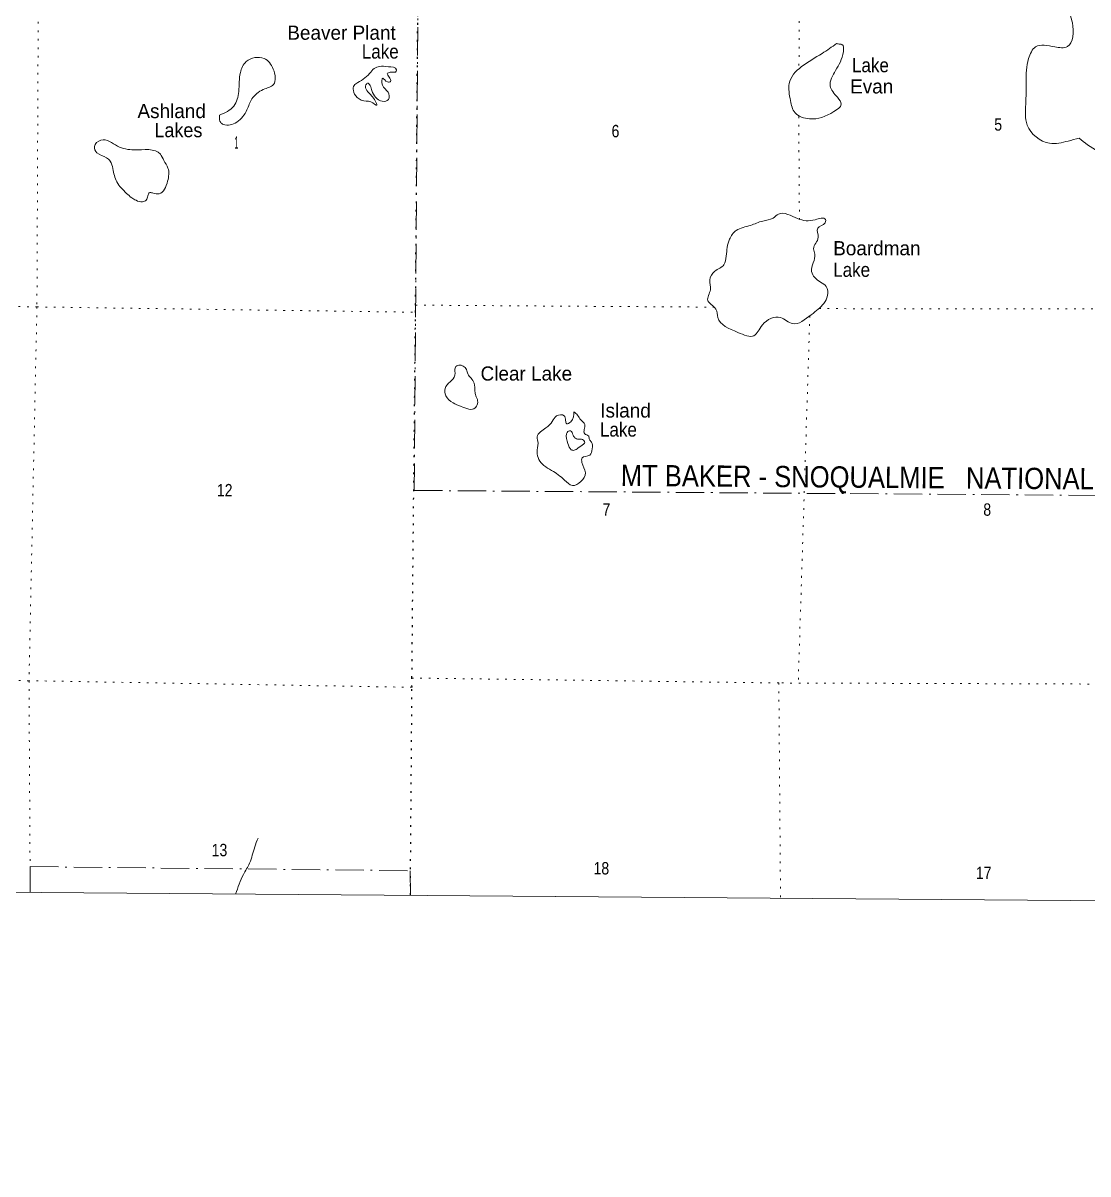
# Model space of a CAD drawing. Header units: feet. Extents: x -1048576 to 137166, y -268550 to 2097152.
# Drawn here: x -180386 to -165346, y 180331 to 196582 of the extents above; entities that cross this region are included whole.
import ezdxf

# ---------------------------------------------------------------- set-up
doc = ezdxf.new("R2010")
doc.units = ezdxf.units.FT
doc.header["$LTSCALE"] = 80
doc.linetypes.add('DOT_DASHED', pattern=[7.7, 5, -1.2, 0.3, -1.2])
doc.linetypes.add('DOTTED', pattern=[1.5, 0.3, -1.2])
for name, color, linetype, lineweight in [('39', 7, 'Continuous', 13), ('4', 7, 'Continuous', 13), ('44', 7, 'DOT_DASHED', 13), ('6', 7, 'DOTTED', 25), ('7', 7, 'DOTTED', 13)]:
    doc.layers.add(name, color=color, linetype=linetype, lineweight=lineweight)
doc.layers.add('41', color=7, linetype='Continuous')

msp = doc.modelspace()

# ---------------------------------------------------------------- linework, layer by layer
at = {"layer": '39'}
for points in [[(-139726.18, 284721.75), (-139786.61, 284683.23), (-139865.18, 284636.58), (-139935.68, 284589.96), (-139981.99, 284555.51), (-140024.23, 284506.92), (-140030.24, 284490.75), (-140030.24, 284490.75), (-140086.75, 284492.64)], [(-167392.23, 209864.45), (-167478.23, 209629.34), (-167533.81, 209419.68), (-167328.58, 209293.62), (-167203.83, 209216.36), (-167188.22, 209113.35), (-167158.99, 208909.37), (-167103.83, 208646.73), (-167247.54, 208568.67), (-167338.25, 208591.28), (-167357.76, 208722.56), (-167430.01, 208801.6), (-167478.62, 208769.53), (-167510.11, 208533.52), (-167585.53, 208390.56), (-167645.29, 208152.67), (-167806.77, 208151.38), (-168220.87, 208088.66), (-168241.71, 207961.6), (-168043.45, 207657.95), (-167848.14, 207564.23), (-167739.34, 207527.41), (-167675.61, 207359.6), (-167559.33, 207207.7), (-167475.11, 207100.34), (-167503.85, 207005.61), (-167826.95, 206976.8), (-168033.19, 206907.09), (-167965.4, 206743.29), (-167581.27, 206473.12), (-167123.44, 206406.46), (-166953.63, 206064.6), (-166777.11, 205849.86), (-166628, 205409.18), (-166557.31, 205025.38), (-166394.54, 204885.38), (-166090.62, 204718.5), (-165852.37, 204340), (-165729.96, 204202.2), (-165686.15, 204086.95), (-165862.19, 204000.96), (-166031.16, 203721.17), (-166027.74, 203602.08), (-165906.97, 203536.94), (-165820.87, 203403.34), (-165688.14, 203307.88), (-165663.87, 202926.31), (-165719.38, 202728.76), (-165732.52, 202529), (-165801.8, 202402.16), (-165699.45, 202286.65), (-165595.05, 202179.21), (-165858.36, 202000.77), (-166001.02, 201734.99), (-166129.14, 201549.88), (-166140.16, 201368.28), (-166074.98, 201091.47), (-166107.97, 200956.39), (-166336.34, 200900.91), (-166375.33, 200775.95), (-166277.3, 200605.97), (-166227.36, 200504.83), (-166200.14, 200304.89), (-166053.61, 200146.79), (-166062.91, 199908.67), (-166068.23, 199658.42), (-165967.62, 199597.42), (-165918.25, 199385.27), (-166036.63, 199131.49), (-165964.73, 198983.83), (-165702.07, 198643.56), (-165707.72, 198328.73), (-165589.39, 198182.87), (-165503.46, 198014.96), (-165549.08, 197779.02), (-165497.54, 197597.14), (-165438.32, 197338.52), (-165433.38, 197120.52), (-165585.41, 196996.07), (-165618.77, 196788.33), (-165567.34, 196584.25), (-165637.69, 196249.52), (-165815.34, 196244.27), (-166085.8, 196245.49), (-166185.56, 196080.43), (-166219.52, 195755.64), (-166225.2, 195436.76), (-166204.52, 195141.99), (-165888.95, 194884.24), (-165628.41, 194915.35), (-165470.77, 194955.01)], [(-168897.5, 196292.23), (-169101.81, 196152.14), (-169566.21, 195728.37), (-169547.28, 195486.08), (-169483.57, 195314.23), (-169280.15, 195228.55), (-168934.47, 195331.94), (-168831, 195434.41), (-168884.99, 195533.55), (-168987.11, 195693.46), (-168911.3, 195911.1), (-168800.93, 196179.04), (-168820.59, 196280.04), (-168846.81, 196284.2), (-168898.46, 196291.57)], [(-177609.93, 195280.3), (-177409.45, 195408.57), (-177339.75, 195616.15), (-177316.18, 195882.46), (-177232.63, 196037.49), (-176982.11, 196082.78), (-176851.69, 195930.82), (-176848.77, 195714.84), (-176992.45, 195642.83), (-177152.58, 195510.35), (-177224.02, 195357.27), (-177366.21, 195182.32), (-177556.1, 195150.89), (-177594.31, 195179.32), (-177610.28, 195213.7), (-177609.93, 195280.3)], [(-175686.1, 195725.74), (-175491.59, 195868.16), (-175424.61, 195940.52), (-175353.83, 195968.46), (-175226.68, 195965.86), (-175111.85, 195922.96), (-175113.98, 195900.77), (-175198.82, 195889.04), (-175241.33, 195865.01), (-175215.33, 195818.47), (-175195.45, 195757.83), (-175237.88, 195749.95), (-175304.22, 195802.73), (-175310.77, 195705.88), (-175230.55, 195606.62), (-175225.03, 195501.64), (-175311.95, 195477.81), (-175458.52, 195627.83), (-175484.38, 195700.61), (-175520.54, 195735.08), (-175547, 195692.82), (-175515.12, 195611.94), (-175410.83, 195482.29), (-175388.94, 195421.65), (-175473.46, 195470.47), (-175540.03, 195476.82), (-175668.93, 195531.9), (-175720.9, 195631.03), (-175710.44, 195701.63), (-175686.1, 195725.74)], [(-178924.77, 194177.35), (-179059.98, 194338.23), (-179117.54, 194526.2), (-179153.33, 194631.31), (-179205.56, 194679.99), (-179342.45, 194751.25), (-179378.33, 194838.2), (-179285.02, 194928.6), (-179049.29, 194844.79), (-178815.43, 194791.25), (-178446.37, 194731.06), (-178396.37, 194642.02), (-178338.4, 194532.77), (-178343.38, 194349.12), (-178461.37, 194170.02), (-178558.19, 194182.57), (-178602.58, 194184.79), (-178623, 194140.48), (-178647.52, 194082.06), (-178698.1, 194058.07), (-178788.83, 194078.66), (-178851.21, 194115.27), (-178924.77, 194177.35)], [(-165470.77, 194955.01), (-165354.17, 194863.66), (-165032.13, 194688.62), (-164660, 194440.71), (-164607.48, 194054.97), (-164637.15, 193780.6), (-164502.33, 193701.28), (-164141.03, 193310.11), (-163898.3, 193018.37), (-163847.91, 192973.22)], [(-169046.87, 193793.95), (-169053.34, 193806.61), (-169198.67, 193805.25), (-169446.86, 193820.5), (-169717, 193884.29), (-169793.99, 193828.12), (-169939.53, 193786.39), (-170111.42, 193724.6), (-170313.63, 193652.85), (-170409.14, 193528.15), (-170454.76, 193292.21), (-170487.68, 193169.24), (-170617.34, 193076.98), (-170686.61, 192952.16), (-170679.23, 192816.89), (-170716.34, 192665.69), (-170601.92, 192544.07), (-170572.26, 192422.83), (-170290.76, 192213.67), (-170062.92, 192166.22), (-169943.05, 192319.07), (-169688.19, 192422.88), (-169519.09, 192337.34), (-169254.02, 192463.3), (-169075.57, 192623.96), (-169026.56, 192734.75), (-169042.05, 192861.98), (-169122.48, 192922.89), (-169248.87, 193072.82), (-169226.02, 193197.85), (-169203.19, 193318.85), (-169220.96, 193395.63), (-169155.55, 193556.8), (-169162.95, 193686), (-169057.6, 193762.23), (-169046.87, 193793.95)], [(-173967.46, 191206.98), (-174000.07, 191146.58), (-174199.78, 191167.67), (-174312.54, 191220.65), (-174414.97, 191320.01), (-174424.54, 191420.97), (-174353.4, 191517.53), (-174286.32, 191610.07), (-174279.69, 191721.05), (-174233.1, 191753.14), (-174122.42, 191688.05), (-174102.55, 191627.41), (-174058.45, 191568.68), (-174016.43, 191497.85), (-174002.89, 191382.74), (-173993.12, 191320.13), (-173965.24, 191247.34), (-173967.46, 191206.98)], [(-172607.63, 191093.87), (-172650.74, 190952.78), (-172707.4, 190924.78), (-172723.32, 190969.25), (-172745.17, 191037.98), (-172850.14, 191034.41), (-172911.09, 190957.99), (-173000.38, 190865.55), (-173124.15, 190738.96), (-173112.51, 190648.08), (-173127.27, 190525.03), (-173031.37, 190334.87), (-172920.71, 190265.75), (-172737.74, 190127.67), (-172627.12, 190052.49), (-172507.75, 190106.45), (-172444.53, 190233.32), (-172492.22, 190378.86), (-172489.88, 190441.41), (-172382.7, 190481.3), (-172347.93, 190569.95), (-172357.53, 190664.85), (-172387.62, 190701.32), (-172397.47, 190747.78), (-172453.81, 190782.35), (-172453.12, 190915.56), (-172509.32, 190978.38), (-172553.39, 191043.17), (-172607.63, 191093.87)], [(-172515.18, 190707.32), (-172585.34, 190718.36), (-172617.39, 190764.92), (-172653.42, 190823.62), (-172681.7, 190819.71), (-172710.17, 190779.47), (-172690.67, 190646.17), (-172642.68, 190557.15), (-172602.36, 190548.89), (-172549.71, 190580.95), (-172468.69, 190637.1), (-172452.42, 190661.24), (-172464.39, 190687.54), (-172482.49, 190699.73), (-172515.18, 190707.32)], [(-177382.75, 184284.33), (-177273.56, 184559.38), (-177185.95, 184718.43), (-177114.12, 184948.2), (-177065.04, 185073.11)]]:
    msp.add_spline(points, degree=3, dxfattribs=at)
at = {"layer": '4'}
msp.add_lwpolyline([(-244583.22, 368785.28), (-214011.33, 368469.88), (-183439.04, 368196.52), (-152866.39, 367965.22), (-122293.46, 367775.97), (-91720.3, 367628.79), (-61146.96, 367523.64), (-30573.52, 367460.57), (0, 367439.54), (0, 183577.08), (-30826.42, 183598.29), (-61652.78, 183661.9), (-92479.02, 183767.9), (-123305.1, 183916.31), (-154130.93, 184107.12), (-184956.48, 184340.33), (-215781.67, 184615.95), (-246606.45, 184933.97)], close=True, dxfattribs=at)
msp.add_lwpolyline([(-244583.22, 368785.28), (-214011.33, 368469.88), (-183439.04, 368196.52), (-152866.39, 367965.22), (-122293.46, 367775.97), (-91720.3, 367628.79), (-61146.96, 367523.64), (-30573.52, 367460.57), (0, 367439.54), (0, 183577.08), (-30826.42, 183598.29), (-61652.78, 183661.9), (-92479.02, 183767.9), (-123305.1, 183916.31), (-154130.93, 184107.12), (-184956.48, 184340.33), (-215781.67, 184615.95), (-246606.45, 184933.97)], close=True, dxfattribs=at)
msp.add_lwpolyline([(-244583.22, 368785.28), (-214011.33, 368469.88), (-183439.04, 368196.52), (-152866.39, 367965.22), (-122293.46, 367775.97), (-91720.3, 367628.79), (-61146.96, 367523.64), (-30573.52, 367460.57), (0, 367439.54), (0, 183577.08), (-30826.42, 183598.29), (-61652.78, 183661.9), (-92479.02, 183767.9), (-123305.1, 183916.31), (-154130.93, 184107.12), (-184956.48, 184340.33), (-215781.67, 184615.95), (-246606.45, 184933.97)], close=True, dxfattribs=at)
msp.add_lwpolyline([(-244583.22, 368785.28), (-214011.33, 368469.88), (-183439.04, 368196.52), (-152866.39, 367965.22), (-122293.46, 367775.97), (-91720.3, 367628.79), (-61146.96, 367523.64), (-30573.52, 367460.57), (0, 367439.54), (0, 183577.08), (-30826.42, 183598.29), (-61652.78, 183661.9), (-92479.02, 183767.9), (-123305.1, 183916.31), (-154130.93, 184107.12), (-184956.48, 184340.33), (-215781.67, 184615.95), (-246606.45, 184933.97)], close=True, dxfattribs=at)
at = {"layer": '44'}
for points in [[(-184823.65, 200434.1), (-183036.42, 200400.18), (-182996.68, 197805.45), (-174802.84, 197756.8), (-174862.37, 189982.48), (-156126.01, 189844.22), (-156131.86, 192475.85), (-154073.56, 192447.94)], [(-180284.29, 184310.01), (-180285.29, 184670.95), (-174920.25, 184613.22), (-174915.98, 184273.41)]]:
    msp.add_lwpolyline(points, dxfattribs=at)
at = {"layer": '6'}
msp.add_lwpolyline([(-174915.98, 184273.41), (-174892.34, 187202.74), (-174893.68, 187333.94), (-174843.1, 192498.8), (-174842.34, 192598.66), (-174802.84, 197756.8)], dxfattribs=at)
at = {"layer": '7'}
for p, q in [((-169418.87, 197687.51), (-169428.11, 195893.17)), ((-169431.35, 195265.03), (-169421.65, 193818.72)), ((-174842.34, 192598.66), (-170623.22, 192570.42)), ((-169274.7, 192449.47), (-169343.62, 190265.12)), ((-169352.8, 189974.01), (-169438.36, 187261.98)), ((-169712.74, 187264.11), (-169688.08, 184219.53))]:
    msp.add_line(p, q, dxfattribs=at)
for points in [[(-180166.45, 197798.12), (-180189.29, 192573.25), (-180301.24, 187295.8), (-180284.29, 184310.01)], [(-184887.82, 192659.31), (-180189.29, 192573.25), (-174843.1, 192498.8)], [(-169143.47, 192549.48), (-164054.15, 192542.75), (-158753.9, 192514.77), (-154047.3, 192443.05)], [(-174892.34, 187202.74), (-180301.24, 187295.8), (-184931.55, 187360.86)], [(-154109.87, 187169.42), (-158779.29, 187192.52), (-164127.85, 187244.94), (-169712.74, 187264.11), (-174893.68, 187333.94)]]:
    msp.add_lwpolyline(points, dxfattribs=at)

# ---------------------------------------------------------------- texts
at = {"layer": '41'}
for s, p in [('Beaver Plant', (-176653.34, 196345.82)), ('Evan', (-168705.69, 195587.23)), ('Ashland', (-178769.52, 195239.46)), ('Boardman', (-168944.7, 193302.8)), ('Clear Lake', (-173924.47, 191533.51)), ('Island', (-172234.12, 191011.86))]:
    msp.add_text(s, height=200, dxfattribs=at).set_placement(p)
for s, width, p in [('Lake', 0.9, (-175601.77, 196080.64)), ('Lake', 0.9, (-168679.62, 195887.19)), ('Lakes', 0.95, (-178530.52, 194969.95)), ('Lake', 0.9, (-168944.7, 192998.5)), ('Lake', 0.9, (-172238.46, 190742.32))]:
    msp.add_text(s, height=200, dxfattribs=dict(at, width=width)).set_placement(p)
at = {"layer": '44', "width": 0.9}
msp.add_text('MT BAKER - SNOQUALMIE   NATIONAL   FOREST', height=300, rotation=359.577, dxfattribs=at).set_placement((-171945.13, 190045.36))
at = {"layer": '7'}
for s, width, p in [('5', 0.85, (-166669.82, 195062.23)), ('6', 0.85, (-172074.42, 194968.94)), ('1', 0.4, (-177399.69, 194806.08)), ('12', 0.85, (-177648.29, 189898.73)), ('7', 0.85, (-172202.54, 189625.17)), ('8', 0.85, (-166824.8, 189624.87)), ('13', 0.85, (-177722.01, 184817.72)), ('18', 0.85, (-172329.11, 184559.8)), ('17', 0.85, (-166929.97, 184494.57))]:
    msp.add_text(s, height=175, dxfattribs=dict(at, width=width)).set_placement(p)

doc.saveas('drawing.dxf')
